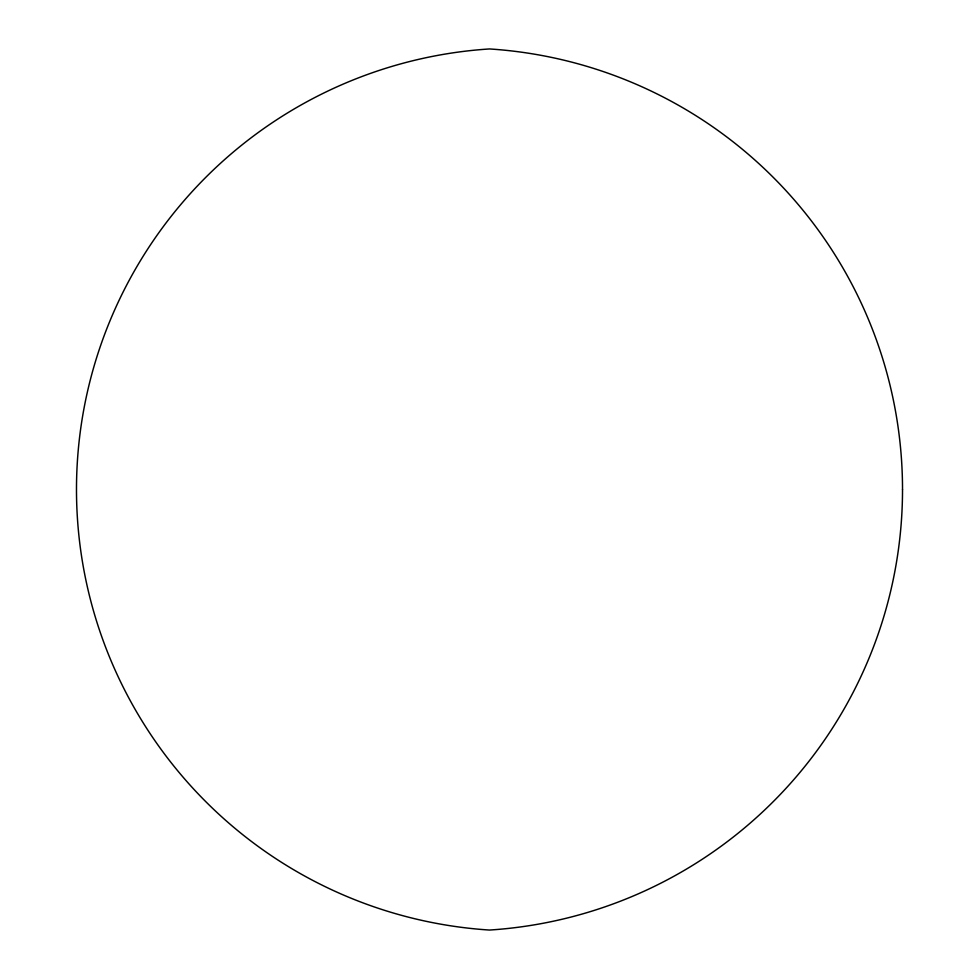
<?xml version="1.0" encoding="UTF-8"?>
<svg xmlns="http://www.w3.org/2000/svg" width="979" height="979" viewBox="0 0 979 979"><rect width="100%" height="100%" fill="white"/><g stroke="black" fill="none" stroke-linecap="round" stroke-linejoin="round"><path stroke-width="1.47" d="M902.516 489.5A441.468 441.468 0 0 0 489.5 48.95A441.468 441.468 0 0 0 76.484 489.5A441.468 441.468 0 0 0 489.5 930.05A441.468 441.468 0 0 0 902.516 489.5"/></g></svg>
